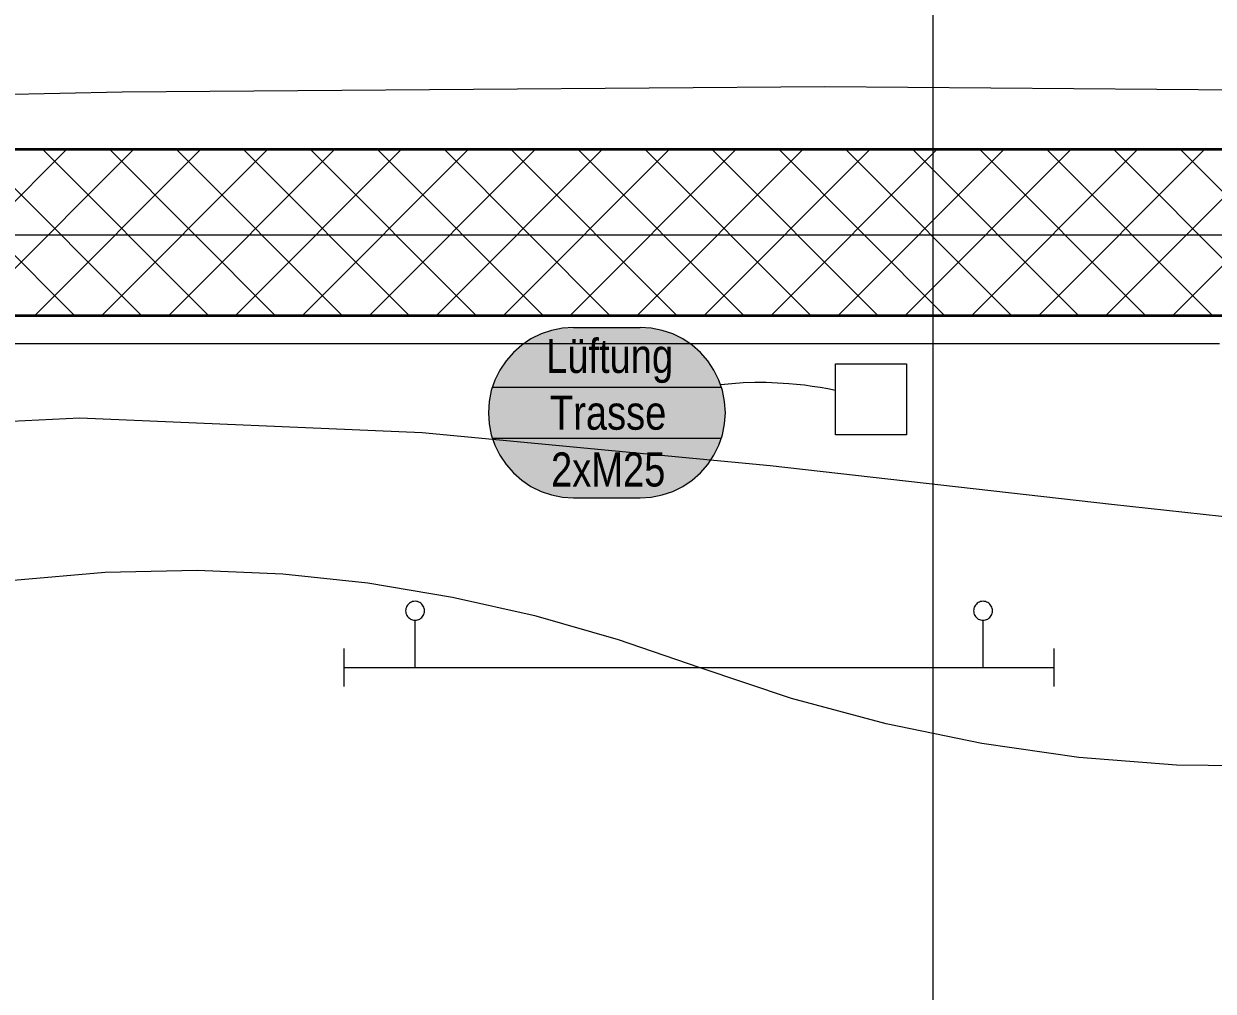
# Model space of a CAD drawing. Extents: x -1067 to 613, y -179 to 712.
# Drawn here: x -17.7 to 32.5, y 144.2 to 185.1 of the extents above; entities that cross this region are included whole.
import ezdxf
from ezdxf.lldxf.tags import DXFTag

# ---------------------------------------------------------------- set-up
doc = ezdxf.new("R2010")
doc.units = 0
doc.layers.get('0').update_dxf_attribs({"lineweight": 13})
for name, color, linetype, lineweight in [('A-FLOR-____-OVHD', 7, 'Strichpunkt - Fein', 9), ('A-WALL-____-MCUT', 7, 'Continuous', 35), ('A-WALL-____-PATT', 7, 'Continuous', 35), ('S-GRID-____-OTLN', 7, 'Continuous', 5)]:
    doc.layers.add(name, color=color, linetype=linetype, lineweight=lineweight)
for name, color, linetype, lineweight, true_color in [('EL01_WAN_HLKS', 5, 'Continuous', 13, 0x0000ff), ('EL01_WAN_Leitung_Brandmeldeanlagen', 7, 'Continuous', 13, 0xff8000), ('EL01_WAN_Leitung_HLKS', 5, 'Continuous', 13, 0x0000ff), ('EL01_WAN_Leitung_Licht', 7, 'Continuous', 13, 0x0080ff), ('EL01_WAN_Leuchten', 7, 'Continuous', 13, 0x0080ff)]:
    doc.layers.add(name, color=color, linetype=linetype, lineweight=lineweight, true_color=true_color)
doc.styles.get("Standard").update_dxf_attribs({"font": 'arial.ttf'})
tags = doc.linetypes.add('_Rasterlinie_', pattern=[0.375, 0.2, -0.05, 0.075, -0.05]).pattern_tags.tags
tags[10:11] = [DXFTag(74, 4), DXFTag(75, 0), DXFTag(340, '0'), DXFTag(46, 1.0), DXFTag(50, 0.0), DXFTag(44, 0.0), DXFTag(45, 0.0)]
tags[8:9] = [DXFTag(74, 4), DXFTag(75, 0), DXFTag(340, '0'), DXFTag(46, 1.0), DXFTag(50, 0.0), DXFTag(44, 0.0), DXFTag(45, 0.0)]
tags[6:7] = [DXFTag(74, 4), DXFTag(75, 0), DXFTag(340, '0'), DXFTag(46, 1.0), DXFTag(50, 0.0), DXFTag(44, 0.0), DXFTag(45, 0.0)]
tags[4:5] = [DXFTag(74, 4), DXFTag(75, 0), DXFTag(340, '0'), DXFTag(46, 1.0), DXFTag(50, 0.0), DXFTag(44, 0.0), DXFTag(45, 0.0)]
tags = doc.linetypes.add('Strichpunkt - Fein', pattern=[0.2, 0.1, -0.05, 0, -0.05]).pattern_tags.tags
tags[10:11] = [DXFTag(74, 4), DXFTag(75, 0), DXFTag(340, '0'), DXFTag(46, 1.0), DXFTag(50, 0.0), DXFTag(44, 0.0), DXFTag(45, 0.0)]
tags[8:9] = [DXFTag(74, 4), DXFTag(75, 0), DXFTag(340, '0'), DXFTag(46, 1.0), DXFTag(50, 0.0), DXFTag(44, 0.0), DXFTag(45, 0.0)]
tags[6:7] = [DXFTag(74, 4), DXFTag(75, 0), DXFTag(340, '0'), DXFTag(46, 1.0), DXFTag(50, 0.0), DXFTag(44, 0.0), DXFTag(45, 0.0)]
tags[4:5] = [DXFTag(74, 4), DXFTag(75, 0), DXFTag(340, '0'), DXFTag(46, 1.0), DXFTag(50, 0.0), DXFTag(44, 0.0), DXFTag(45, 0.0)]

# ---------------------------------------------------------------- blocks, each defined once
blk = doc.blocks.new('Referenz-A0UJ3194XE', base_point=(-1062.181, -175.856))
at = {"layer": 'A-FLOR-____-OVHD', "color": 0, "linetype": 'Strichpunkt - Fein', "ltscale": 0.13}
blk.add_line((32.803, 171.576), (-48.197, 171.576), dxfattribs=at)
at = {"layer": 'A-WALL-____-MCUT', "color": 0, "linetype": 'Continuous', "ltscale": 0.35}
for p, q in [((102.803, 179.776), (-79.097, 179.776)), ((-79.097, 172.776), (34.003, 172.776))]:
    blk.add_line(p, q, dxfattribs=at)
at = {"layer": 'A-WALL-____-PATT', "color": 0, "linetype": 'Continuous', "lineweight": 9, "ltscale": 0.13}
for p, q in [((-22.916, 172.776), (-15.916, 179.776)), ((-15.583, 172.776), (-22.583, 179.776)), ((-20.087, 172.776), (-13.087, 179.776)), ((-12.755, 172.776), (-19.755, 179.776)), ((-17.259, 172.776), (-10.259, 179.776)), ((-9.926, 172.776), (-16.926, 179.776)), ((-14.431, 172.776), (-7.431, 179.776)), ((-7.098, 172.776), (-14.098, 179.776)), ((-11.602, 172.776), (-4.602, 179.776)), ((-4.27, 172.776), (-11.27, 179.776)), ((-8.774, 172.776), (-1.774, 179.776)), ((-1.441, 172.776), (-8.441, 179.776)), ((-5.945, 172.776), (1.055, 179.776)), ((1.387, 172.776), (-5.613, 179.776)), ((-3.117, 172.776), (3.883, 179.776)), ((4.216, 172.776), (-2.784, 179.776)), ((-0.288, 172.776), (6.712, 179.776)), ((7.044, 172.776), (0.044, 179.776)), ((2.54, 172.776), (9.54, 179.776)), ((9.873, 172.776), (2.873, 179.776)), ((5.368, 172.776), (12.368, 179.776)), ((12.701, 172.776), (5.701, 179.776)), ((8.197, 172.776), (15.197, 179.776)), ((15.529, 172.776), (8.529, 179.776)), ((11.025, 172.776), (18.025, 179.776)), ((18.358, 172.776), (11.358, 179.776)), ((13.854, 172.776), (20.854, 179.776)), ((21.186, 172.776), (14.186, 179.776)), ((16.682, 172.776), (23.682, 179.776)), ((24.015, 172.776), (17.015, 179.776)), ((19.511, 172.776), (26.511, 179.776)), ((26.843, 172.776), (19.843, 179.776)), ((22.339, 172.776), (29.339, 179.776)), ((29.672, 172.776), (22.672, 179.776)), ((25.167, 172.776), (32.167, 179.776)), ((32.5, 172.776), (25.5, 179.776)), ((27.996, 172.776), (34.996, 179.776)), ((35.328, 172.776), (28.328, 179.776)), ((30.824, 172.776), (37.824, 179.776)), ((38.157, 172.776), (31.157, 179.776))]:
    blk.add_line(p, q, dxfattribs=at)
at = {"layer": 'S-GRID-____-OTLN', "color": 0, "linetype": '_Rasterlinie_', "ltscale": 0.13}
for p, q in [((20.703, -171.085), (20.703, 546.376)), ((-101.097, 176.176), (198.844, 176.176))]:
    blk.add_line(p, q, dxfattribs=at)
blk = doc.blocks.new('LED-Langfeldleuchte 37W-A0UJ31FUXE', base_point=(-4.192, 157.092))
at = {"color": 0, "lineweight": -2}
for p, q in [((-1.588, 160.344), (-1.592, 160.292)), ((-1.578, 160.395), (-1.588, 160.344)), ((-1.561, 160.445), (-1.578, 160.395)), ((-1.538, 160.492), (-1.561, 160.445)), ((-1.509, 160.535), (-1.538, 160.492)), ((-1.474, 160.574), (-1.509, 160.535)), ((-1.435, 160.609), (-1.474, 160.574)), ((-1.392, 160.638), (-1.435, 160.609)), ((-1.345, 160.661), (-1.392, 160.638)), ((-1.295, 160.678), (-1.345, 160.661)), ((-1.244, 160.688), (-1.295, 160.678)), ((-1.192, 160.692), (-1.244, 160.688)), ((-1.139, 160.688), (-1.192, 160.692)), ((-1.088, 160.678), (-1.139, 160.688)), ((-1.039, 160.661), (-1.088, 160.678)), ((-0.992, 160.638), (-1.039, 160.661)), ((-0.948, 160.609), (-0.992, 160.638)), ((-0.909, 160.574), (-0.948, 160.609)), ((-0.874, 160.535), (-0.909, 160.574)), ((-0.845, 160.492), (-0.874, 160.535)), ((-0.822, 160.445), (-0.845, 160.492)), ((-0.805, 160.395), (-0.822, 160.445)), ((-0.795, 160.344), (-0.805, 160.395)), ((-0.792, 160.292), (-0.795, 160.344)), ((22.412, 160.344), (22.408, 160.292)), ((22.422, 160.395), (22.412, 160.344)), ((22.439, 160.445), (22.422, 160.395)), ((22.462, 160.492), (22.439, 160.445)), ((22.491, 160.535), (22.462, 160.492)), ((22.526, 160.574), (22.491, 160.535)), ((22.565, 160.609), (22.526, 160.574)), ((22.608, 160.638), (22.565, 160.609)), ((22.655, 160.661), (22.608, 160.638)), ((22.705, 160.678), (22.655, 160.661)), ((22.756, 160.688), (22.705, 160.678)), ((22.808, 160.692), (22.756, 160.688)), ((22.861, 160.688), (22.808, 160.692)), ((22.912, 160.678), (22.861, 160.688)), ((22.961, 160.661), (22.912, 160.678)), ((23.008, 160.638), (22.961, 160.661)), ((23.052, 160.609), (23.008, 160.638)), ((23.091, 160.574), (23.052, 160.609)), ((23.126, 160.535), (23.091, 160.574)), ((23.155, 160.492), (23.126, 160.535)), ((23.178, 160.445), (23.155, 160.492)), ((23.195, 160.395), (23.178, 160.445)), ((23.205, 160.344), (23.195, 160.395)), ((23.208, 160.292), (23.205, 160.344)), ((-1.592, 160.292), (-1.588, 160.239)), ((-1.588, 160.239), (-1.578, 160.188)), ((-1.578, 160.188), (-1.561, 160.139)), ((-1.561, 160.139), (-1.538, 160.092)), ((-1.538, 160.092), (-1.509, 160.048)), ((-1.509, 160.048), (-1.474, 160.009)), ((-1.474, 160.009), (-1.435, 159.974)), ((-1.435, 159.974), (-1.392, 159.945)), ((-1.392, 159.945), (-1.345, 159.922)), ((-1.345, 159.922), (-1.295, 159.905)), ((-1.295, 159.905), (-1.244, 159.895)), ((-1.244, 159.895), (-1.192, 159.892)), ((-1.192, 159.892), (-1.139, 159.895)), ((-1.192, 157.892), (-1.192, 159.892)), ((-1.139, 159.895), (-1.088, 159.905)), ((-1.088, 159.905), (-1.039, 159.922)), ((-1.039, 159.922), (-0.992, 159.945)), ((-0.992, 159.945), (-0.948, 159.974)), ((-0.948, 159.974), (-0.909, 160.009)), ((-0.909, 160.009), (-0.874, 160.048)), ((-0.874, 160.048), (-0.845, 160.092)), ((-0.845, 160.092), (-0.822, 160.139)), ((-0.822, 160.139), (-0.805, 160.188)), ((-0.805, 160.188), (-0.795, 160.239)), ((-0.795, 160.239), (-0.792, 160.292)), ((22.408, 160.292), (22.412, 160.239)), ((22.412, 160.239), (22.422, 160.188)), ((22.422, 160.188), (22.439, 160.139)), ((22.439, 160.139), (22.462, 160.092)), ((22.462, 160.092), (22.491, 160.048)), ((22.491, 160.048), (22.526, 160.009)), ((22.526, 160.009), (22.565, 159.974)), ((22.565, 159.974), (22.608, 159.945)), ((22.608, 159.945), (22.655, 159.922)), ((22.655, 159.922), (22.705, 159.905)), ((22.705, 159.905), (22.756, 159.895)), ((22.756, 159.895), (22.808, 159.892)), ((22.808, 159.892), (22.861, 159.895)), ((22.808, 157.892), (22.808, 159.892)), ((22.861, 159.895), (22.912, 159.905)), ((22.912, 159.905), (22.961, 159.922)), ((22.961, 159.922), (23.008, 159.945)), ((23.008, 159.945), (23.052, 159.974)), ((23.052, 159.974), (23.091, 160.009)), ((23.091, 160.009), (23.126, 160.048)), ((23.126, 160.048), (23.155, 160.092)), ((23.155, 160.092), (23.178, 160.139)), ((23.178, 160.139), (23.195, 160.188)), ((23.195, 160.188), (23.205, 160.239)), ((23.205, 160.239), (23.208, 160.292)), ((-4.192, 157.092), (-4.192, 158.692)), ((25.808, 157.092), (25.808, 158.692)), ((-4.192, 157.892), (25.808, 157.892))]:
    blk.add_line(p, q, dxfattribs=at)
blk = doc.blocks.new('Leitung-A0UJ31GAXE', base_point=(-33.195, 157.892))
at = {"color": 0, "linetype": 'ByBlock', "lineweight": -2, "ltscale": 0.13}
for p, q in [((-14.285, 161.915), (-18.156, 161.576)), ((-10.402, 161.998), (-14.285, 161.915)), ((-6.784, 161.838), (-10.402, 161.998)), ((-18.156, 161.576), (-21.998, 160.993)), ((-3.182, 161.454), (-6.784, 161.838)), ((0.391, 160.858), (-3.182, 161.454)), ((-21.998, 160.993), (-25.797, 160.177)), ((3.922, 160.059), (0.391, 160.858)), ((-25.797, 160.177), (-29.534, 159.139)), ((7.399, 159.067), (3.922, 160.059)), ((-29.534, 159.139), (-33.195, 157.892)), ((10.808, 157.892), (7.399, 159.067))]:
    blk.add_line(p, q, dxfattribs=at)
blk = doc.blocks.new('Leitung-A0UJ31H0XE', base_point=(10.808, 153.728))
at = {"color": 0, "linetype": 'ByBlock', "lineweight": -2, "ltscale": 0.13}
for p, q in [((14.718, 156.592), (10.808, 157.892)), ((56.458, 157.892), (53.023, 156.726)), ((18.708, 155.519), (14.718, 156.592)), ((53.023, 156.726), (49.524, 155.737)), ((22.762, 154.684), (18.708, 155.519)), ((49.524, 155.737), (45.974, 154.934)), ((45.974, 154.934), (42.383, 154.325)), ((26.861, 154.099), (22.762, 154.684)), ((42.383, 154.325), (38.763, 153.92)), ((30.988, 153.776), (26.861, 154.099)), ((38.763, 153.92), (35.124, 153.728)), ((35.124, 153.728), (30.988, 153.776))]:
    blk.add_line(p, q, dxfattribs=at)
blk = doc.blocks.new('Leitung-A0UJ31V4XE', base_point=(-43.267, 176.057))
at = {"color": 0, "linetype": 'ByBlock', "lineweight": -2, "ltscale": 0.13}
for p, q in [((-43.267, 181.632), (-13.57, 182.215)), ((-13.57, 182.215), (16.127, 182.438)), ((16.127, 182.438), (45.825, 182.222))]:
    blk.add_line(p, q, dxfattribs=at)
blk = doc.blocks.new('Deckendose UP-A0UJ31VAXE', base_point=(16.576, 167.733))
at = {"color": 0, "lineweight": -2}
for p, q in [((16.576, 170.733), (19.576, 170.733)), ((16.576, 167.733), (16.576, 170.733)), ((19.576, 170.733), (19.576, 167.733)), ((19.576, 167.733), (16.576, 167.733))]:
    blk.add_line(p, q, dxfattribs=at)
blk = doc.blocks.new('Stromkreis-A0UJ31VSXE', base_point=(1.906, 165.063))
at = {"color": 0, "linetype": 'ByBlock', "lineweight": -2, "ltscale": 0.13}
for p, q in [((4.129, 171.989), (3.706, 171.78)), ((4.575, 172.14), (4.129, 171.989)), ((5.036, 172.232), (4.575, 172.14)), ((5.506, 172.263), (5.036, 172.232)), ((5.506, 172.263), (8.319, 172.263)), ((8.788, 172.232), (8.319, 172.263)), ((9.25, 172.14), (8.788, 172.232)), ((9.696, 171.989), (9.25, 172.14)), ((10.119, 171.78), (9.696, 171.989)), ((3.315, 171.519), (2.961, 171.208)), ((3.706, 171.78), (3.315, 171.519)), ((10.51, 171.519), (10.119, 171.78)), ((10.864, 171.208), (10.51, 171.519)), ((2.961, 171.208), (2.65, 170.854)), ((11.175, 170.854), (10.864, 171.208)), ((2.389, 170.463), (2.18, 170.04)), ((2.65, 170.854), (2.389, 170.463)), ((11.436, 170.463), (11.175, 170.854)), ((11.644, 170.04), (11.436, 170.463)), ((2.18, 170.04), (2.029, 169.594)), ((11.796, 169.594), (11.644, 170.04)), ((2.029, 169.594), (1.937, 169.133)), ((2.073, 169.743), (11.752, 169.743)), ((11.888, 169.133), (11.796, 169.594)), ((1.937, 169.133), (1.906, 168.663)), ((11.919, 168.663), (11.888, 169.133)), ((1.906, 168.663), (1.937, 168.193)), ((11.888, 168.193), (11.919, 168.663)), ((1.937, 168.193), (2.029, 167.731)), ((11.796, 167.731), (11.888, 168.193)), ((2.029, 167.731), (2.18, 167.285)), ((2.073, 167.583), (11.752, 167.583)), ((11.644, 167.285), (11.796, 167.731)), ((2.18, 167.285), (2.389, 166.863)), ((11.436, 166.863), (11.644, 167.285)), ((2.389, 166.863), (2.65, 166.471)), ((2.65, 166.471), (2.961, 166.117)), ((10.864, 166.117), (11.175, 166.471)), ((11.175, 166.471), (11.436, 166.863)), ((2.961, 166.117), (3.315, 165.807)), ((10.51, 165.807), (10.864, 166.117)), ((3.315, 165.807), (3.706, 165.545)), ((3.706, 165.545), (4.129, 165.337)), ((9.696, 165.337), (10.119, 165.545)), ((10.119, 165.545), (10.51, 165.807)), ((4.129, 165.337), (4.575, 165.185)), ((4.575, 165.185), (5.036, 165.094)), ((5.036, 165.094), (5.506, 165.063)), ((5.506, 165.063), (8.319, 165.063)), ((8.319, 165.063), (8.788, 165.094)), ((8.788, 165.094), (9.25, 165.185)), ((9.25, 165.185), (9.696, 165.337))]:
    blk.add_line(p, q, dxfattribs=at)
at = {"color": 7, "linetype": 'ByBlock', "lineweight": -2, "ltscale": 0.13, "true_color": 0xffffff}
for points in [[(3.706, 171.78), (10.119, 171.78), (3.944, 171.906)], [(3.944, 171.906), (9.881, 171.906), (4.191, 172.014)], [(10.119, 171.78), (3.944, 171.906), (9.881, 171.906)], [(4.191, 172.014), (9.634, 172.014), (4.445, 172.103)], [(9.881, 171.906), (4.191, 172.014), (9.634, 172.014)], [(4.445, 172.103), (9.38, 172.103), (4.705, 172.172)], [(9.634, 172.014), (4.445, 172.103), (9.38, 172.103)], [(4.705, 172.172), (9.12, 172.172), (4.97, 172.223)], [(9.38, 172.103), (4.705, 172.172), (9.12, 172.172)], [(4.705, 172.172), (9.12, 172.172), (4.705, 172.172)], [(9.12, 172.172), (4.705, 172.172), (9.12, 172.172)], [(4.97, 172.223), (8.855, 172.223), (5.237, 172.253)], [(9.12, 172.172), (4.97, 172.223), (8.855, 172.223)], [(5.237, 172.253), (8.588, 172.253), (5.506, 172.263)], [(8.855, 172.223), (5.237, 172.253), (8.588, 172.253)], [(8.588, 172.253), (5.506, 172.263), (8.319, 172.263)], [(3.058, 171.302), (10.767, 171.302), (3.262, 171.477)], [(3.262, 171.477), (10.563, 171.477), (3.478, 171.637)], [(10.767, 171.302), (3.262, 171.477), (10.563, 171.477)], [(3.262, 171.477), (10.563, 171.477), (3.262, 171.477)], [(10.563, 171.477), (3.262, 171.477), (10.563, 171.477)], [(3.478, 171.637), (10.346, 171.637), (3.706, 171.78)], [(10.563, 171.477), (3.478, 171.637), (10.346, 171.637)], [(3.478, 171.637), (10.346, 171.637), (3.478, 171.637)], [(10.346, 171.637), (3.478, 171.637), (10.346, 171.637)], [(10.346, 171.637), (3.706, 171.78), (10.119, 171.78)], [(2.532, 170.691), (11.293, 170.691), (2.692, 170.907)], [(2.692, 170.907), (11.133, 170.907), (2.867, 171.111)], [(11.293, 170.691), (2.692, 170.907), (11.133, 170.907)], [(2.692, 170.907), (11.133, 170.907), (2.692, 170.907)], [(11.133, 170.907), (2.692, 170.907), (11.133, 170.907)], [(2.867, 171.111), (10.958, 171.111), (3.058, 171.302)], [(11.133, 170.907), (2.867, 171.111), (10.958, 171.111)], [(10.958, 171.111), (3.058, 171.302), (10.767, 171.302)], [(3.058, 171.302), (10.767, 171.302), (3.058, 171.302)], [(10.767, 171.302), (3.058, 171.302), (10.767, 171.302)], [(2.263, 170.225), (11.562, 170.225), (2.389, 170.463)], [(2.389, 170.463), (11.436, 170.463), (2.532, 170.691)], [(11.562, 170.225), (2.389, 170.463), (11.436, 170.463)], [(2.389, 170.463), (11.436, 170.463), (2.389, 170.463)], [(11.436, 170.463), (2.389, 170.463), (11.436, 170.463)], [(11.436, 170.463), (2.532, 170.691), (11.293, 170.691)], [(2.532, 170.691), (11.293, 170.691), (2.532, 170.691)], [(11.293, 170.691), (2.532, 170.691), (11.293, 170.691)], [(2.066, 169.724), (11.759, 169.724), (2.155, 169.978)], [(2.155, 169.978), (11.67, 169.978), (2.263, 170.225)], [(11.759, 169.724), (2.155, 169.978), (11.67, 169.978)], [(2.155, 169.978), (11.67, 169.978), (2.155, 169.978)], [(11.67, 169.978), (2.155, 169.978), (11.67, 169.978)], [(11.67, 169.978), (2.263, 170.225), (11.562, 170.225)], [(1.947, 169.199), (11.878, 169.199), (1.997, 169.464)], [(1.997, 169.464), (11.828, 169.464), (2.066, 169.724)], [(11.878, 169.199), (1.997, 169.464), (11.828, 169.464)], [(1.997, 169.464), (11.828, 169.464), (1.997, 169.464)], [(11.828, 169.464), (1.997, 169.464), (11.828, 169.464)], [(11.828, 169.464), (2.066, 169.724), (11.759, 169.724)], [(1.906, 168.663), (11.919, 168.663), (1.916, 168.932)], [(1.916, 168.932), (11.908, 168.932), (1.947, 169.199)], [(11.919, 168.663), (1.916, 168.932), (11.908, 168.932)], [(11.908, 168.932), (1.947, 169.199), (11.878, 169.199)], [(1.916, 168.394), (11.908, 168.394), (1.906, 168.663)], [(11.908, 168.394), (1.906, 168.663), (11.919, 168.663)], [(1.906, 168.663), (11.919, 168.663), (1.906, 168.663)], [(11.919, 168.663), (1.906, 168.663), (11.919, 168.663)], [(1.947, 168.126), (11.878, 168.126), (1.916, 168.394)], [(11.878, 168.126), (1.916, 168.394), (11.908, 168.394)], [(1.997, 167.862), (11.828, 167.862), (1.947, 168.126)], [(11.828, 167.862), (1.947, 168.126), (11.878, 168.126)], [(2.066, 167.602), (11.759, 167.602), (1.997, 167.862)], [(11.759, 167.602), (1.997, 167.862), (11.828, 167.862)], [(1.997, 167.862), (11.828, 167.862), (1.997, 167.862)], [(11.828, 167.862), (1.997, 167.862), (11.828, 167.862)], [(2.155, 167.347), (11.67, 167.347), (2.066, 167.602)], [(11.67, 167.347), (2.066, 167.602), (11.759, 167.602)], [(2.066, 167.602), (11.759, 167.602), (2.066, 167.602)], [(11.759, 167.602), (2.066, 167.602), (11.759, 167.602)], [(2.263, 167.101), (11.562, 167.101), (2.155, 167.347)], [(11.562, 167.101), (2.155, 167.347), (11.67, 167.347)], [(2.389, 166.863), (11.436, 166.863), (2.263, 167.101)], [(11.436, 166.863), (2.263, 167.101), (11.562, 167.101)], [(2.532, 166.635), (11.293, 166.635), (2.389, 166.863)], [(11.293, 166.635), (2.389, 166.863), (11.436, 166.863)], [(2.692, 166.418), (11.133, 166.418), (2.532, 166.635)], [(11.133, 166.418), (2.532, 166.635), (11.293, 166.635)], [(2.867, 166.214), (10.958, 166.214), (2.692, 166.418)], [(10.958, 166.214), (2.692, 166.418), (11.133, 166.418)], [(3.058, 166.024), (10.767, 166.024), (2.867, 166.214)], [(10.767, 166.024), (2.867, 166.214), (10.958, 166.214)], [(3.262, 165.848), (10.563, 165.848), (3.058, 166.024)], [(10.563, 165.848), (3.058, 166.024), (10.767, 166.024)], [(3.478, 165.688), (10.346, 165.688), (3.262, 165.848)], [(10.346, 165.688), (3.262, 165.848), (10.563, 165.848)], [(3.706, 165.545), (10.119, 165.545), (3.478, 165.688)], [(10.119, 165.545), (3.478, 165.688), (10.346, 165.688)], [(3.944, 165.419), (9.881, 165.419), (3.706, 165.545)], [(9.881, 165.419), (3.706, 165.545), (10.119, 165.545)], [(3.706, 165.545), (10.119, 165.545), (3.706, 165.545)], [(10.119, 165.545), (3.706, 165.545), (10.119, 165.545)], [(4.191, 165.312), (9.634, 165.312), (3.944, 165.419)], [(9.634, 165.312), (3.944, 165.419), (9.881, 165.419)], [(4.445, 165.223), (9.38, 165.223), (4.191, 165.312)], [(9.38, 165.223), (4.191, 165.312), (9.634, 165.312)], [(4.705, 165.153), (9.12, 165.153), (4.445, 165.223)], [(9.12, 165.153), (4.445, 165.223), (9.38, 165.223)], [(4.97, 165.103), (8.855, 165.103), (4.705, 165.153)], [(8.855, 165.103), (4.705, 165.153), (9.12, 165.153)], [(5.237, 165.073), (8.588, 165.073), (4.97, 165.103)], [(8.588, 165.073), (4.97, 165.103), (8.855, 165.103)], [(5.506, 165.063), (8.319, 165.063), (5.237, 165.073)], [(8.319, 165.063), (5.237, 165.073), (8.588, 165.073)]]:
    blk.add_solid(points, dxfattribs=at)
at = {"color": 0, "linetype": 'ByBlock', "lineweight": -2, "ltscale": 0.13, "char_height": 1.44, "attachment_point": 1}
for s, insert in [('{\\W0.8;\\fArial;Lüftung}', (4.343, 171.783)), ('{\\W0.8;\\fArial;Trasse}', (4.507, 169.383)), ('{\\W0.8;\\fArial;2xM25}', (4.553, 166.983))]:
    blk.add_mtext(s, dxfattribs=dict(at, insert=insert))
blk = doc.blocks.new('Leitung-A0UJ321UXE', base_point=(-75.904, 33.407))
at = {"color": 0, "linetype": 'ByBlock', "lineweight": -2, "ltscale": 0.13}
for p, q in [((-15.361, 168.436), (-29.074, 167.733)), ((-0.893, 167.818), (-15.361, 168.436)), ((13.813, 166.42), (-0.893, 167.818)), ((28.242, 164.783), (13.813, 166.42)), ((36.757, 163.862), (28.242, 164.783))]:
    blk.add_line(p, q, dxfattribs=at)
blk = doc.blocks.new('Leitung-A0UJ32D4XE', base_point=(11.722, 169.605))
at = {"color": 0, "linetype": 'ByBlock', "lineweight": -2, "ltscale": 0.13}
for p, q in [((12.199, 169.886), (11.722, 169.836)), ((12.678, 169.918), (12.199, 169.886)), ((13.158, 169.933), (12.678, 169.918)), ((13.639, 169.932), (13.158, 169.933)), ((14.119, 169.916), (13.639, 169.932)), ((14.599, 169.885), (14.119, 169.916)), ((14.931, 169.855), (14.599, 169.885)), ((15.262, 169.819), (14.931, 169.855)), ((15.592, 169.776), (15.262, 169.819)), ((15.921, 169.726), (15.592, 169.776)), ((16.249, 169.669), (15.921, 169.726)), ((16.576, 169.605), (16.249, 169.669))]:
    blk.add_line(p, q, dxfattribs=at)

msp = doc.modelspace()

# ---------------------------------------------------------------- block references
at = {"color": 9, "lineweight": 25, "ltscale": 0.25, "true_color": 0xc0c0c0}
msp.add_blockref('Referenz-A0UJ3194XE', (-1062.181, -175.856), dxfattribs=at)
at = {"layer": 'EL01_WAN_HLKS', "linetype": 'Continuous', "ltscale": 0.13}
msp.add_blockref('Deckendose UP-A0UJ31VAXE', (16.576, 167.733), dxfattribs=at)
at = {"layer": 'EL01_WAN_Leitung_Brandmeldeanlagen', "ltscale": 0.13}
msp.add_blockref('Leitung-A0UJ31V4XE', (-43.267, 176.057), dxfattribs=at)
at = {"layer": 'EL01_WAN_Leitung_HLKS', "ltscale": 0.13}
for name, p in [('Stromkreis-A0UJ31VSXE', (1.906, 165.063)), ('Leitung-A0UJ32D4XE', (11.722, 169.605))]:
    msp.add_blockref(name, p, dxfattribs=at)
at = {"layer": 'EL01_WAN_Leitung_Licht', "ltscale": 0.13}
for name, p in [('Leitung-A0UJ321UXE', (-75.904, 33.407)), ('Leitung-A0UJ31GAXE', (-33.195, 157.892)), ('Leitung-A0UJ31H0XE', (10.808, 153.728))]:
    msp.add_blockref(name, p, dxfattribs=at)
at = {"layer": 'EL01_WAN_Leuchten', "ltscale": 0.13}
msp.add_blockref('LED-Langfeldleuchte 37W-A0UJ31FUXE', (-4.192, 157.092), dxfattribs=at)

doc.saveas('drawing.dxf')
